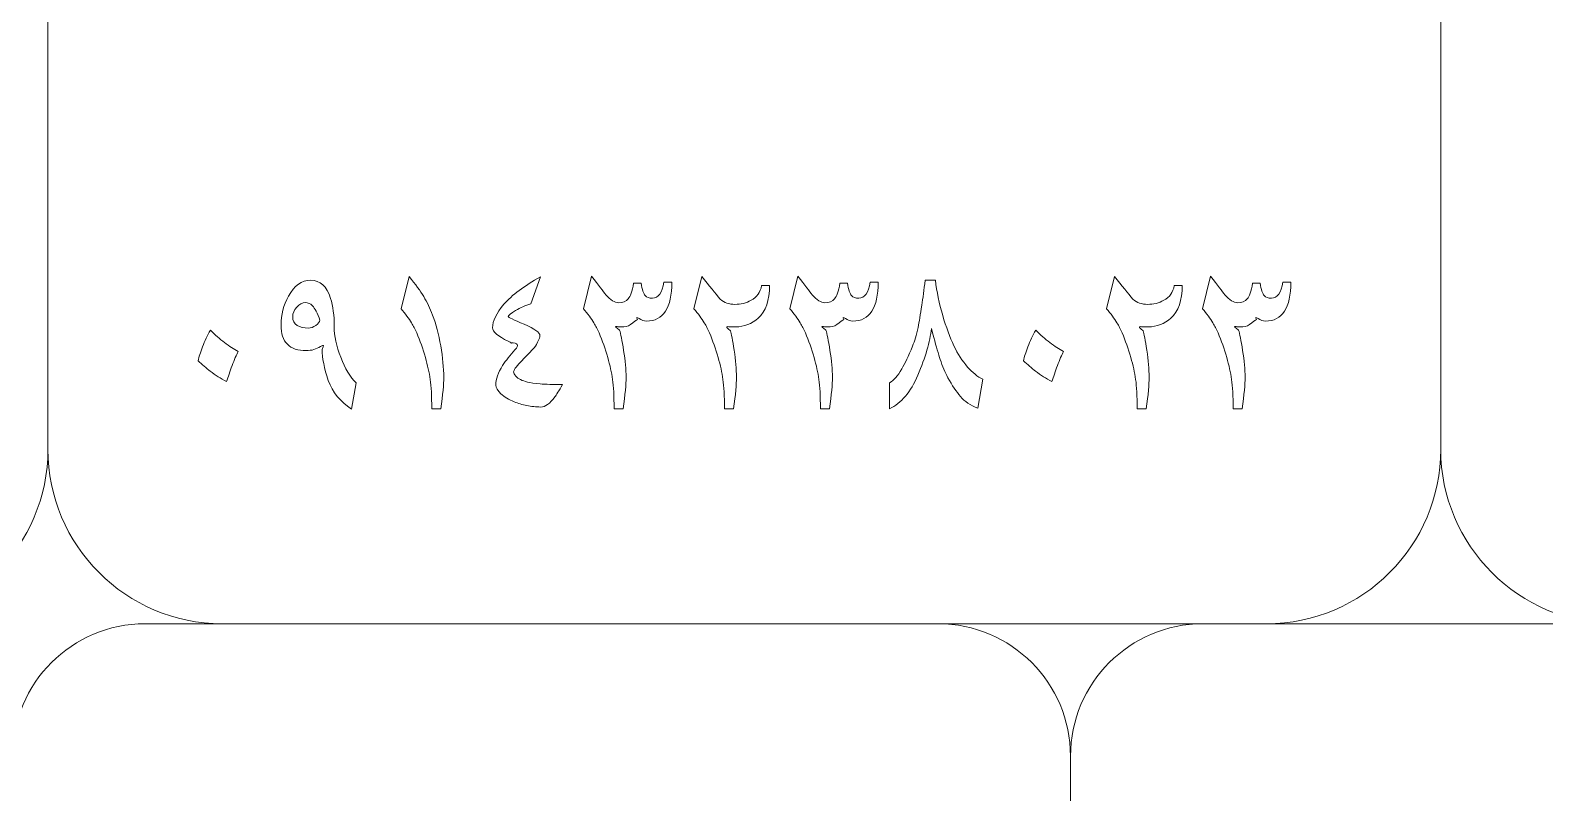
# Model space of a CAD drawing. Header units: millimetres. Extents: x 62 to 462, y 96 to 456.
# Drawn here: x 342.81 to 385.76, y 371.52 to 393.12 of the extents above; entities that cross this region are included whole.
import ezdxf

# ---------------------------------------------------------------- set-up
doc = ezdxf.new("R2010")
doc.units = ezdxf.units.MM
doc.header["$MEASUREMENT"] = 0
doc.layers.add('Layer 1', color=7, linetype='Continuous')

msp = doc.modelspace()

# ---------------------------------------------------------------- linework, layer by layer
at = {"layer": 'Layer 1', "color": 250, "lineweight": 18}
for points in [[(308.7442, 415.8033), (308.7442, 415.8033), (338.3692, 415.8033), (338.3692, 415.8033), (341.0887, 415.8033), (343.3067, 413.5853), (343.3067, 410.8658), (343.3067, 410.8658), (343.3067, 381.2408), (343.3067, 381.2408), (343.3067, 378.5213), (341.0887, 376.3033), (338.3692, 376.3033), (338.3692, 376.3033), (308.7442, 376.3033), (308.7442, 376.3033), (306.0247, 376.3033), (303.8067, 378.5213), (303.8067, 381.2408), (303.8067, 381.2408), (303.8067, 410.8658), (303.8067, 410.8658), (303.8067, 413.5853), (306.0247, 415.8033), (308.7442, 415.8033)], [(348.2442, 415.8033), (348.2442, 415.8033), (377.8692, 415.8033), (377.8692, 415.8033), (380.5887, 415.8033), (382.8067, 413.5853), (382.8067, 410.8658), (382.8067, 410.8658), (382.8067, 381.2408), (382.8067, 381.2408), (382.8067, 378.5213), (380.5887, 376.3033), (377.8692, 376.3033), (377.8692, 376.3033), (348.2442, 376.3033), (348.2442, 376.3033), (345.5247, 376.3033), (343.3067, 378.5213), (343.3067, 381.2408), (343.3067, 381.2408), (343.3067, 410.8658), (343.3067, 410.8658), (343.3067, 413.5853), (345.5247, 415.8033), (348.2442, 415.8033)], [(387.7442, 415.8033), (387.7442, 415.8033), (417.3692, 415.8033), (417.3692, 415.8033), (420.0887, 415.8033), (422.3067, 413.5853), (422.3067, 410.8658), (422.3067, 410.8658), (422.3067, 381.2408), (422.3067, 381.2408), (422.3067, 378.5213), (420.0887, 376.3033), (417.3692, 376.3033), (417.3692, 376.3033), (387.7442, 376.3033), (387.7442, 376.3033), (385.0247, 376.3033), (382.8067, 378.5213), (382.8067, 381.2408), (382.8067, 381.2408), (382.8067, 410.8658), (382.8067, 410.8658), (382.8067, 413.5853), (385.0247, 415.8033), (387.7442, 415.8033)], [(346.0567, 376.3033), (346.0567, 376.3033), (368.5567, 376.3033), (368.5567, 376.3033), (370.6221, 376.3033), (372.3067, 374.6187), (372.3067, 372.5533), (372.3067, 372.5533), (372.3067, 350.0533), (372.3067, 350.0533), (372.3067, 347.9879), (370.6221, 346.3033), (368.5567, 346.3033), (368.5567, 346.3033), (346.0567, 346.3033), (346.0567, 346.3033), (343.9913, 346.3033), (342.3067, 347.9879), (342.3067, 350.0533), (342.3067, 350.0533), (342.3067, 372.5533), (342.3067, 372.5533), (342.3067, 374.6187), (343.9913, 376.3033), (346.0567, 376.3033)], [(376.0567, 376.3033), (376.0567, 376.3033), (398.5567, 376.3033), (398.5567, 376.3033), (400.6221, 376.3033), (402.3067, 374.6187), (402.3067, 372.5533), (402.3067, 372.5533), (402.3067, 350.0533), (402.3067, 350.0533), (402.3067, 347.9879), (400.6221, 346.3033), (398.5567, 346.3033), (398.5567, 346.3033), (376.0567, 346.3033), (376.0567, 346.3033), (373.9913, 346.3033), (372.3067, 347.9879), (372.3067, 350.0533), (372.3067, 350.0533), (372.3067, 372.5533), (372.3067, 372.5533), (372.3067, 374.6187), (373.9913, 376.3033), (376.0567, 376.3033)]]:
    msp.add_open_spline(points, degree=3, knots=[0, 0, 0, 0, 0.125, 0.125, 0.125, 0.25, 0.25, 0.25, 0.375, 0.375, 0.375, 0.5, 0.5, 0.5, 0.625, 0.625, 0.625, 0.75, 0.75, 0.75, 0.875, 0.875, 0.875, 1, 1, 1, 1], dxfattribs=at)
at = {"layer": 'Layer 1', "color": 250, "lineweight": 9}
for points, knots in [([(354.532, 383.2859), (354.532, 383.0978), (354.5053, 382.7994), (354.4508, 382.3919), (354.4508, 382.3919), (354.1918, 382.3919), (354.1918, 382.3919), (354.1918, 382.7541), (354.1779, 383.0328), (354.15, 383.2267), (354.121, 383.4206), (354.0757, 383.6284), (354.0119, 383.8502), (353.9422, 384.0952), (353.8598, 384.3285), (353.7669, 384.548), (353.7216, 384.6501), (353.6729, 384.743), (353.6206, 384.8266), (353.5463, 384.952), (353.4465, 385.0867), (353.3211, 385.2318), (353.3211, 385.2318), (353.5498, 386.1432), (353.5498, 386.1432), (353.7332, 385.9238), (353.8714, 385.7334), (353.9654, 385.5755), (354.0606, 385.4164), (354.1431, 385.2411), (354.2162, 385.0484), (354.3138, 384.7918), (354.3904, 384.5004), (354.4473, 384.1753), (354.5042, 383.8502), (354.532, 383.5541), (354.532, 383.2859)], [0, 0, 0, 0, 0.0833333, 0.0833333, 0.0833333, 0.1666667, 0.1666667, 0.1666667, 0.25, 0.25, 0.25, 0.3333333, 0.3333333, 0.3333333, 0.4166667, 0.4166667, 0.4166667, 0.5, 0.5, 0.5, 0.5833333, 0.5833333, 0.5833333, 0.6666667, 0.6666667, 0.6666667, 0.75, 0.75, 0.75, 0.8333333, 0.8333333, 0.8333333, 0.9166667, 0.9166667, 0.9166667, 1, 1, 1, 1]), ([(357.9002, 383.0816), (357.798, 382.9051), (357.726, 382.7878), (357.6831, 382.7321), (357.5426, 382.5405), (357.4079, 382.4453), (357.2814, 382.4453), (357.1478, 382.4453), (357.0166, 382.4592), (356.8889, 382.4871), (356.76, 382.5138), (356.6416, 382.5486), (356.5325, 382.5916), (356.3769, 382.6578), (356.2503, 382.7332), (356.154, 382.8203), (356.0576, 382.9062), (356.0088, 382.9887), (356.0088, 383.0688), (356.0088, 383.2337), (356.0739, 383.4183), (356.2027, 383.6226), (356.2956, 383.7677), (356.4117, 383.914), (356.5499, 384.0615), (356.6811, 384.1973), (356.6405, 384.2658), (356.428, 384.2658), (356.4733, 384.2472), (356.45, 384.2612), (356.3595, 384.3065), (356.0646, 384.4493), (355.9171, 384.577), (355.9171, 384.6908), (355.9171, 384.8835), (356.0251, 385.1053), (356.2399, 385.3572), (356.4651, 385.6184), (356.8111, 385.8774), (357.2779, 386.1328), (357.2779, 386.1328), (356.9992, 385.3677), (356.9992, 385.3677), (356.8494, 385.3224), (356.7055, 385.2585), (356.5685, 385.1761), (356.4315, 385.0925), (356.363, 385.0379), (356.363, 385.0101), (356.363, 384.9903), (356.5127, 384.916), (356.8123, 384.7895), (357.1107, 384.6629), (357.2605, 384.5549), (357.2605, 384.4667), (357.2605, 384.4295), (357.2384, 384.368), (357.1943, 384.2809), (357.1502, 384.1938), (357.1084, 384.1311), (357.07, 384.0917), (356.9481, 383.9651), (356.8262, 383.8397), (356.7066, 383.7143), (356.5766, 383.5738), (356.5127, 383.4844), (356.5127, 383.4461), (356.5127, 383.4078), (356.5336, 383.3648), (356.5778, 383.3196), (356.6474, 383.2453), (356.7577, 383.1884), (356.9075, 383.1501), (356.9864, 383.1292), (357.106, 383.1129), (357.2639, 383.1001), (357.423, 383.0885), (357.6355, 383.0816), (357.9002, 383.0816)], [0, 0, 0, 0, 0.0384615, 0.0384615, 0.0384615, 0.0769231, 0.0769231, 0.0769231, 0.1153846, 0.1153846, 0.1153846, 0.1538462, 0.1538462, 0.1538462, 0.1923077, 0.1923077, 0.1923077, 0.2307692, 0.2307692, 0.2307692, 0.2692308, 0.2692308, 0.2692308, 0.3076923, 0.3076923, 0.3076923, 0.3461538, 0.3461538, 0.3461538, 0.3846154, 0.3846154, 0.3846154, 0.4230769, 0.4230769, 0.4230769, 0.4615385, 0.4615385, 0.4615385, 0.5, 0.5, 0.5, 0.5384615, 0.5384615, 0.5384615, 0.5769231, 0.5769231, 0.5769231, 0.6153846, 0.6153846, 0.6153846, 0.6538462, 0.6538462, 0.6538462, 0.6923077, 0.6923077, 0.6923077, 0.7307692, 0.7307692, 0.7307692, 0.7692308, 0.7692308, 0.7692308, 0.8076923, 0.8076923, 0.8076923, 0.8461538, 0.8461538, 0.8461538, 0.8846154, 0.8846154, 0.8846154, 0.9230769, 0.9230769, 0.9230769, 0.9615385, 0.9615385, 0.9615385, 1, 1, 1, 1]), ([(360.4487, 385.5279), (360.6182, 385.5279), (360.7261, 385.6811), (360.7714, 385.9865), (360.7714, 385.9865), (361.0002, 385.9865), (361.0002, 385.9865), (361.0002, 385.2492), (360.761, 384.8812), (360.2849, 384.8812), (360.2106, 384.8812), (360.1398, 384.9044), (360.0725, 384.9508), (360.0063, 384.9973), (359.9912, 384.988), (360.0307, 384.9218), (360.033, 384.9334), (359.9877, 384.9021), (359.8937, 384.8266), (359.8101, 384.7569), (359.7253, 384.721), (359.6394, 384.721), (359.6278, 384.721), (359.6139, 384.721), (359.5964, 384.7198), (359.579, 384.7186), (359.5593, 384.7175), (359.5372, 384.7175), (359.4966, 384.7175), (359.456, 384.7221), (359.4165, 384.7302), (359.377, 384.7384), (359.4107, 384.7035), (359.5198, 384.6257), (359.55, 384.5224), (359.5872, 384.3285), (359.6336, 384.0441), (359.68, 383.7608), (359.7033, 383.5077), (359.7033, 383.2859), (359.7033, 383.0978), (359.6766, 382.7994), (359.622, 382.3919), (359.622, 382.3919), (359.3631, 382.3919), (359.3631, 382.3919), (359.3631, 382.7541), (359.3491, 383.0328), (359.3213, 383.2267), (359.2922, 383.4206), (359.247, 383.6284), (359.1831, 383.8502), (359.1134, 384.0952), (359.031, 384.3285), (358.9381, 384.548), (358.8928, 384.6501), (358.8441, 384.743), (358.7918, 384.8266), (358.7175, 384.952), (358.6177, 385.0867), (358.4923, 385.2318), (358.4923, 385.2318), (358.7245, 386.1572), (358.7245, 386.1572), (358.9219, 385.8936), (359.0577, 385.7171), (359.132, 385.6266), (359.2621, 385.4768), (359.3805, 385.4013), (359.4896, 385.4013), (359.6139, 385.4013), (359.7056, 385.4373), (359.7648, 385.507), (359.8217, 385.5755), (359.8728, 385.7241), (359.9181, 385.9528), (359.9181, 385.9528), (360.1294, 385.9528), (360.1294, 385.9528), (360.1607, 385.7717), (360.199, 385.6556), (360.2443, 385.6045), (360.2896, 385.5534), (360.3581, 385.5279), (360.4487, 385.5279)], [0, 0, 0, 0, 0.0357143, 0.0357143, 0.0357143, 0.0714286, 0.0714286, 0.0714286, 0.1071429, 0.1071429, 0.1071429, 0.1428571, 0.1428571, 0.1428571, 0.1785714, 0.1785714, 0.1785714, 0.2142857, 0.2142857, 0.2142857, 0.25, 0.25, 0.25, 0.2857143, 0.2857143, 0.2857143, 0.3214286, 0.3214286, 0.3214286, 0.3571429, 0.3571429, 0.3571429, 0.3928571, 0.3928571, 0.3928571, 0.4285714, 0.4285714, 0.4285714, 0.4642857, 0.4642857, 0.4642857, 0.5, 0.5, 0.5, 0.5357143, 0.5357143, 0.5357143, 0.5714286, 0.5714286, 0.5714286, 0.6071429, 0.6071429, 0.6071429, 0.6428571, 0.6428571, 0.6428571, 0.6785714, 0.6785714, 0.6785714, 0.7142857, 0.7142857, 0.7142857, 0.75, 0.75, 0.75, 0.7857143, 0.7857143, 0.7857143, 0.8214286, 0.8214286, 0.8214286, 0.8571429, 0.8571429, 0.8571429, 0.8928571, 0.8928571, 0.8928571, 0.9285714, 0.9285714, 0.9285714, 0.9642857, 0.9642857, 0.9642857, 1, 1, 1, 1]), ([(362.7858, 385.3537), (362.9565, 385.3537), (363.1109, 385.3932), (363.2514, 385.4698), (363.4128, 385.5581), (363.5115, 385.6962), (363.5474, 385.8843), (363.5474, 385.8843), (363.7727, 385.8843), (363.7727, 385.8843), (363.7727, 385.4675), (363.6647, 385.1598), (363.4488, 384.9625), (363.2723, 384.7999), (363.0575, 384.7175), (362.8067, 384.7175), (362.8067, 384.7175), (362.7556, 384.7175), (362.7556, 384.7175), (362.6825, 384.7175), (362.6233, 384.7198), (362.5768, 384.7244), (362.5304, 384.7291), (362.5606, 384.6884), (362.6674, 384.6025), (362.6894, 384.5236), (362.7231, 384.3401), (362.7672, 384.0534), (362.8113, 383.7666), (362.8334, 383.51), (362.8334, 383.2859), (362.8334, 383.0978), (362.8067, 382.7994), (362.7521, 382.3919), (362.7521, 382.3919), (362.4932, 382.3919), (362.4932, 382.3919), (362.4932, 382.7541), (362.4793, 383.0328), (362.4514, 383.2267), (362.4224, 383.4206), (362.3771, 383.6284), (362.3133, 383.8502), (362.2424, 384.0952), (362.1612, 384.3285), (362.0683, 384.548), (362.023, 384.6501), (361.9742, 384.743), (361.922, 384.8266), (361.8477, 384.952), (361.7478, 385.0867), (361.6224, 385.2318), (361.6224, 385.2318), (361.85, 386.1467), (361.85, 386.1467), (362.0636, 385.8832), (362.2366, 385.6684), (362.3713, 385.5), (362.4886, 385.4025), (362.6267, 385.3537), (362.7858, 385.3537)], [0, 0, 0, 0, 0.05, 0.05, 0.05, 0.1, 0.1, 0.1, 0.15, 0.15, 0.15, 0.2, 0.2, 0.2, 0.25, 0.25, 0.25, 0.3, 0.3, 0.3, 0.35, 0.35, 0.35, 0.4, 0.4, 0.4, 0.45, 0.45, 0.45, 0.5, 0.5, 0.5, 0.55, 0.55, 0.55, 0.6, 0.6, 0.6, 0.65, 0.65, 0.65, 0.7, 0.7, 0.7, 0.75, 0.75, 0.75, 0.8, 0.8, 0.8, 0.85, 0.85, 0.85, 0.9, 0.9, 0.9, 0.95, 0.95, 0.95, 1, 1, 1, 1]), ([(366.3003, 385.5279), (366.4698, 385.5279), (366.5777, 385.6811), (366.623, 385.9865), (366.623, 385.9865), (366.8518, 385.9865), (366.8518, 385.9865), (366.8518, 385.2492), (366.6126, 384.8812), (366.1365, 384.8812), (366.0622, 384.8812), (365.9914, 384.9044), (365.9241, 384.9508), (365.8579, 384.9973), (365.8428, 384.988), (365.8823, 384.9218), (365.8846, 384.9334), (365.8393, 384.9021), (365.7453, 384.8266), (365.6617, 384.7569), (365.5769, 384.721), (365.491, 384.721), (365.4794, 384.721), (365.4655, 384.721), (365.448, 384.7198), (365.4306, 384.7186), (365.4109, 384.7175), (365.3888, 384.7175), (365.3482, 384.7175), (365.3076, 384.7221), (365.2681, 384.7302), (365.2286, 384.7384), (365.2623, 384.7035), (365.3714, 384.6257), (365.4016, 384.5224), (365.4388, 384.3285), (365.4852, 384.0441), (365.5316, 383.7608), (365.5549, 383.5077), (365.5549, 383.2859), (365.5549, 383.0978), (365.5282, 382.7994), (365.4736, 382.3919), (365.4736, 382.3919), (365.2147, 382.3919), (365.2147, 382.3919), (365.2147, 382.7541), (365.2007, 383.0328), (365.1729, 383.2267), (365.1438, 383.4206), (365.0986, 383.6284), (365.0347, 383.8502), (364.965, 384.0952), (364.8826, 384.3285), (364.7897, 384.548), (364.7444, 384.6501), (364.6957, 384.743), (364.6434, 384.8266), (364.5691, 384.952), (364.4693, 385.0867), (364.3439, 385.2318), (364.3439, 385.2318), (364.5761, 386.1572), (364.5761, 386.1572), (364.7735, 385.8936), (364.9093, 385.7171), (364.9836, 385.6266), (365.1137, 385.4768), (365.2321, 385.4013), (365.3412, 385.4013), (365.4655, 385.4013), (365.5572, 385.4373), (365.6164, 385.507), (365.6733, 385.5755), (365.7244, 385.7241), (365.7697, 385.9528), (365.7697, 385.9528), (365.981, 385.9528), (365.981, 385.9528), (366.0123, 385.7717), (366.0506, 385.6556), (366.0959, 385.6045), (366.1412, 385.5534), (366.2097, 385.5279), (366.3003, 385.5279)], [0, 0, 0, 0, 0.0357143, 0.0357143, 0.0357143, 0.0714286, 0.0714286, 0.0714286, 0.1071429, 0.1071429, 0.1071429, 0.1428571, 0.1428571, 0.1428571, 0.1785714, 0.1785714, 0.1785714, 0.2142857, 0.2142857, 0.2142857, 0.25, 0.25, 0.25, 0.2857143, 0.2857143, 0.2857143, 0.3214286, 0.3214286, 0.3214286, 0.3571429, 0.3571429, 0.3571429, 0.3928571, 0.3928571, 0.3928571, 0.4285714, 0.4285714, 0.4285714, 0.4642857, 0.4642857, 0.4642857, 0.5, 0.5, 0.5, 0.5357143, 0.5357143, 0.5357143, 0.5714286, 0.5714286, 0.5714286, 0.6071429, 0.6071429, 0.6071429, 0.6428571, 0.6428571, 0.6428571, 0.6785714, 0.6785714, 0.6785714, 0.7142857, 0.7142857, 0.7142857, 0.75, 0.75, 0.75, 0.7857143, 0.7857143, 0.7857143, 0.8214286, 0.8214286, 0.8214286, 0.8571429, 0.8571429, 0.8571429, 0.8928571, 0.8928571, 0.8928571, 0.9285714, 0.9285714, 0.9285714, 0.9642857, 0.9642857, 0.9642857, 1, 1, 1, 1]), ([(374.489, 385.3537), (374.6597, 385.3537), (374.8141, 385.3932), (374.9546, 385.4698), (375.116, 385.5581), (375.2147, 385.6962), (375.2506, 385.8843), (375.2506, 385.8843), (375.4759, 385.8843), (375.4759, 385.8843), (375.4759, 385.4675), (375.3679, 385.1598), (375.152, 384.9625), (374.9755, 384.7999), (374.7607, 384.7175), (374.5099, 384.7175), (374.5099, 384.7175), (374.4588, 384.7175), (374.4588, 384.7175), (374.3857, 384.7175), (374.3265, 384.7198), (374.28, 384.7244), (374.2336, 384.7291), (374.2638, 384.6884), (374.3706, 384.6025), (374.3926, 384.5236), (374.4263, 384.3401), (374.4704, 384.0534), (374.5145, 383.7666), (374.5366, 383.51), (374.5366, 383.2859), (374.5366, 383.0978), (374.5099, 382.7994), (374.4553, 382.3919), (374.4553, 382.3919), (374.1964, 382.3919), (374.1964, 382.3919), (374.1964, 382.7541), (374.1825, 383.0328), (374.1546, 383.2267), (374.1256, 383.4206), (374.0803, 383.6284), (374.0165, 383.8502), (373.9456, 384.0952), (373.8644, 384.3285), (373.7715, 384.548), (373.7262, 384.6501), (373.6774, 384.743), (373.6252, 384.8266), (373.5509, 384.952), (373.451, 385.0867), (373.3256, 385.2318), (373.3256, 385.2318), (373.5532, 386.1467), (373.5532, 386.1467), (373.7668, 385.8832), (373.9398, 385.6684), (374.0745, 385.5), (374.1918, 385.4025), (374.3299, 385.3537), (374.489, 385.3537)], [0, 0, 0, 0, 0.05, 0.05, 0.05, 0.1, 0.1, 0.1, 0.15, 0.15, 0.15, 0.2, 0.2, 0.2, 0.25, 0.25, 0.25, 0.3, 0.3, 0.3, 0.35, 0.35, 0.35, 0.4, 0.4, 0.4, 0.45, 0.45, 0.45, 0.5, 0.5, 0.5, 0.55, 0.55, 0.55, 0.6, 0.6, 0.6, 0.65, 0.65, 0.65, 0.7, 0.7, 0.7, 0.75, 0.75, 0.75, 0.8, 0.8, 0.8, 0.85, 0.85, 0.85, 0.9, 0.9, 0.9, 0.95, 0.95, 0.95, 1, 1, 1, 1]), ([(378.0035, 385.5279), (378.173, 385.5279), (378.2809, 385.6811), (378.3262, 385.9865), (378.3262, 385.9865), (378.555, 385.9865), (378.555, 385.9865), (378.555, 385.2492), (378.3158, 384.8812), (377.8397, 384.8812), (377.7654, 384.8812), (377.6946, 384.9044), (377.6273, 384.9508), (377.5611, 384.9973), (377.546, 384.988), (377.5855, 384.9218), (377.5878, 384.9334), (377.5425, 384.9021), (377.4485, 384.8266), (377.3649, 384.7569), (377.2801, 384.721), (377.1942, 384.721), (377.1826, 384.721), (377.1687, 384.721), (377.1512, 384.7198), (377.1338, 384.7186), (377.1141, 384.7175), (377.092, 384.7175), (377.0514, 384.7175), (377.0108, 384.7221), (376.9713, 384.7302), (376.9318, 384.7384), (376.9655, 384.7035), (377.0746, 384.6257), (377.1048, 384.5224), (377.142, 384.3285), (377.1884, 384.0441), (377.2348, 383.7608), (377.2581, 383.5077), (377.2581, 383.2859), (377.2581, 383.0978), (377.2314, 382.7994), (377.1768, 382.3919), (377.1768, 382.3919), (376.9179, 382.3919), (376.9179, 382.3919), (376.9179, 382.7541), (376.9039, 383.0328), (376.8761, 383.2267), (376.847, 383.4206), (376.8018, 383.6284), (376.7379, 383.8502), (376.6682, 384.0952), (376.5858, 384.3285), (376.4929, 384.548), (376.4476, 384.6501), (376.3989, 384.743), (376.3466, 384.8266), (376.2723, 384.952), (376.1725, 385.0867), (376.0471, 385.2318), (376.0471, 385.2318), (376.2793, 386.1572), (376.2793, 386.1572), (376.4767, 385.8936), (376.6125, 385.7171), (376.6868, 385.6266), (376.8169, 385.4768), (376.9353, 385.4013), (377.0444, 385.4013), (377.1687, 385.4013), (377.2604, 385.4373), (377.3196, 385.507), (377.3765, 385.5755), (377.4276, 385.7241), (377.4729, 385.9528), (377.4729, 385.9528), (377.6842, 385.9528), (377.6842, 385.9528), (377.7155, 385.7717), (377.7538, 385.6556), (377.7991, 385.6045), (377.8444, 385.5534), (377.9129, 385.5279), (378.0035, 385.5279)], [0, 0, 0, 0, 0.0357143, 0.0357143, 0.0357143, 0.0714286, 0.0714286, 0.0714286, 0.1071429, 0.1071429, 0.1071429, 0.1428571, 0.1428571, 0.1428571, 0.1785714, 0.1785714, 0.1785714, 0.2142857, 0.2142857, 0.2142857, 0.25, 0.25, 0.25, 0.2857143, 0.2857143, 0.2857143, 0.3214286, 0.3214286, 0.3214286, 0.3571429, 0.3571429, 0.3571429, 0.3928571, 0.3928571, 0.3928571, 0.4285714, 0.4285714, 0.4285714, 0.4642857, 0.4642857, 0.4642857, 0.5, 0.5, 0.5, 0.5357143, 0.5357143, 0.5357143, 0.5714286, 0.5714286, 0.5714286, 0.6071429, 0.6071429, 0.6071429, 0.6428571, 0.6428571, 0.6428571, 0.6785714, 0.6785714, 0.6785714, 0.7142857, 0.7142857, 0.7142857, 0.75, 0.75, 0.75, 0.7857143, 0.7857143, 0.7857143, 0.8214286, 0.8214286, 0.8214286, 0.8571429, 0.8571429, 0.8571429, 0.8928571, 0.8928571, 0.8928571, 0.9285714, 0.9285714, 0.9285714, 0.9642857, 0.9642857, 0.9642857, 1, 1, 1, 1]), ([(352.0486, 383.1292), (352.0486, 383.1292), (351.9197, 382.3884), (351.9197, 382.3884), (351.5969, 382.5916), (351.3775, 382.8633), (351.2591, 383.2011), (351.1418, 383.539), (351.0826, 383.8316), (351.0826, 384.0789), (351.1465, 384.1962), (351.1314, 384.224), (351.0385, 384.1602), (350.9189, 384.0835), (350.7842, 384.0441), (350.6368, 384.0441), (350.3964, 384.0441), (350.2176, 384.1044), (350.098, 384.2229), (349.9784, 384.3425), (349.9192, 384.5236), (349.9192, 384.7662), (349.9192, 385.0577), (349.9889, 385.3317), (350.1271, 385.5859), (350.2919, 385.8867), (350.5032, 386.0376), (350.7598, 386.0376), (351.0269, 386.0376), (351.215, 385.8669), (351.3241, 385.5244), (351.3926, 385.3084), (351.4263, 385.0402), (351.4263, 384.7175), (351.4263, 384.462), (351.4878, 384.1741), (351.612, 383.8537), (351.7351, 383.5344), (351.8814, 383.2929), (352.0486, 383.1292)], [0, 0, 0, 0, 0.0769231, 0.0769231, 0.0769231, 0.1538462, 0.1538462, 0.1538462, 0.2307692, 0.2307692, 0.2307692, 0.3076923, 0.3076923, 0.3076923, 0.3846154, 0.3846154, 0.3846154, 0.4615385, 0.4615385, 0.4615385, 0.5384615, 0.5384615, 0.5384615, 0.6153846, 0.6153846, 0.6153846, 0.6923077, 0.6923077, 0.6923077, 0.7692308, 0.7692308, 0.7692308, 0.8461538, 0.8461538, 0.8461538, 0.9230769, 0.9230769, 0.9230769, 1, 1, 1, 1]), ([(367.1745, 383.1292), (367.2952, 383.1977), (367.4102, 383.3289), (367.5216, 383.5239), (367.6075, 383.6714), (367.7097, 383.8873), (367.8281, 384.1706), (367.885, 384.3041), (367.9373, 384.4806), (367.9849, 384.7012), (368.0162, 384.858), (368.0511, 385.0658), (368.0894, 385.327), (368.1196, 385.5314), (368.1509, 385.7682), (368.1846, 386.0376), (368.1846, 386.0376), (368.4737, 386.0376), (368.4737, 386.0376), (368.5155, 385.7113), (368.584, 385.3793), (368.6815, 385.0426), (368.779, 384.7059), (368.8859, 384.4179), (369.002, 384.1776), (369.1099, 383.9477), (369.24, 383.748), (369.3898, 383.5785), (369.5233, 383.4217), (369.6684, 383.3068), (369.8252, 383.2313), (369.8252, 383.2313), (369.6754, 382.4116), (369.6754, 382.4116), (369.4687, 382.4929), (369.3062, 382.6032), (369.1866, 382.7414), (369.0681, 382.8795), (368.9497, 383.0583), (368.8313, 383.2754), (368.75, 383.4275), (368.6757, 383.6005), (368.6107, 383.7933), (368.5608, 383.9431), (368.5004, 384.1509), (368.4296, 384.4191), (368.3762, 384.6188), (368.3529, 384.7024), (368.3622, 384.6699), (368.3216, 384.2937), (368.1927, 383.8525), (367.9779, 383.3474), (367.7736, 382.8691), (367.5065, 382.5521), (367.1745, 382.3977), (367.1745, 382.3977), (367.1745, 383.1292), (367.1745, 383.1292)], [0, 0, 0, 0, 0.0526316, 0.0526316, 0.0526316, 0.1052632, 0.1052632, 0.1052632, 0.1578947, 0.1578947, 0.1578947, 0.2105263, 0.2105263, 0.2105263, 0.2631579, 0.2631579, 0.2631579, 0.3157895, 0.3157895, 0.3157895, 0.3684211, 0.3684211, 0.3684211, 0.4210526, 0.4210526, 0.4210526, 0.4736842, 0.4736842, 0.4736842, 0.5263158, 0.5263158, 0.5263158, 0.5789474, 0.5789474, 0.5789474, 0.6315789, 0.6315789, 0.6315789, 0.6842105, 0.6842105, 0.6842105, 0.7368421, 0.7368421, 0.7368421, 0.7894737, 0.7894737, 0.7894737, 0.8421053, 0.8421053, 0.8421053, 0.8947368, 0.8947368, 0.8947368, 0.9473684, 0.9473684, 0.9473684, 1, 1, 1, 1]), ([(351.0211, 384.9021), (350.9514, 385.1053), (350.8794, 385.2446), (350.8074, 385.3166), (350.7482, 385.3758), (350.6809, 385.4048), (350.6066, 385.4048), (350.5183, 385.4048), (350.4359, 385.3607), (350.3616, 385.2725), (350.2873, 385.1842), (350.249, 385.0971), (350.249, 385.0101), (350.249, 384.8928), (350.2919, 384.808), (350.379, 384.7558), (350.4556, 384.7082), (350.5613, 384.6838), (350.6948, 384.6838), (350.7633, 384.6838), (350.8318, 384.7082), (350.9026, 384.7558), (350.9723, 384.8034), (351.0129, 384.8522), (351.0211, 384.9021)], [0, 0, 0, 0, 0.125, 0.125, 0.125, 0.25, 0.25, 0.25, 0.375, 0.375, 0.375, 0.5, 0.5, 0.5, 0.625, 0.625, 0.625, 0.75, 0.75, 0.75, 0.875, 0.875, 0.875, 1, 1, 1, 1]), ([(348.3751, 383.164), (348.2044, 383.2522), (348.05, 383.3509), (347.9118, 383.4601), (347.7969, 383.5483), (347.6808, 383.6481), (347.5647, 383.7584), (347.5879, 383.856), (347.6297, 383.9872), (347.6924, 384.152), (347.7551, 384.3157), (347.8294, 384.4748), (347.9153, 384.6257), (348.0442, 384.4922), (348.1777, 384.3738), (348.3147, 384.2705), (348.4529, 384.1671), (348.5817, 384.0835), (348.7048, 384.0174), (348.6502, 383.9198), (348.5922, 383.7875), (348.5295, 383.6191), (348.4668, 383.4519), (348.4157, 383.2998), (348.3751, 383.164)], [0, 0, 0, 0, 0.125, 0.125, 0.125, 0.25, 0.25, 0.25, 0.375, 0.375, 0.375, 0.5, 0.5, 0.5, 0.625, 0.625, 0.625, 0.75, 0.75, 0.75, 0.875, 0.875, 0.875, 1, 1, 1, 1]), ([(371.7815, 383.164), (371.6108, 383.2522), (371.4564, 383.3509), (371.3182, 383.4601), (371.2033, 383.5483), (371.0872, 383.6481), (370.9711, 383.7584), (370.9943, 383.856), (371.0361, 383.9872), (371.0988, 384.152), (371.1615, 384.3157), (371.2358, 384.4748), (371.3217, 384.6257), (371.4506, 384.4922), (371.5841, 384.3738), (371.7211, 384.2705), (371.8593, 384.1671), (371.9881, 384.0835), (372.1112, 384.0174), (372.0566, 383.9198), (371.9986, 383.7875), (371.9359, 383.6191), (371.8732, 383.4519), (371.8221, 383.2998), (371.7815, 383.164)], [0, 0, 0, 0, 0.125, 0.125, 0.125, 0.25, 0.25, 0.25, 0.375, 0.375, 0.375, 0.5, 0.5, 0.5, 0.625, 0.625, 0.625, 0.75, 0.75, 0.75, 0.875, 0.875, 0.875, 1, 1, 1, 1])]:
    msp.add_open_spline(points, degree=3, knots=knots, dxfattribs=at)

doc.saveas('drawing.dxf')
